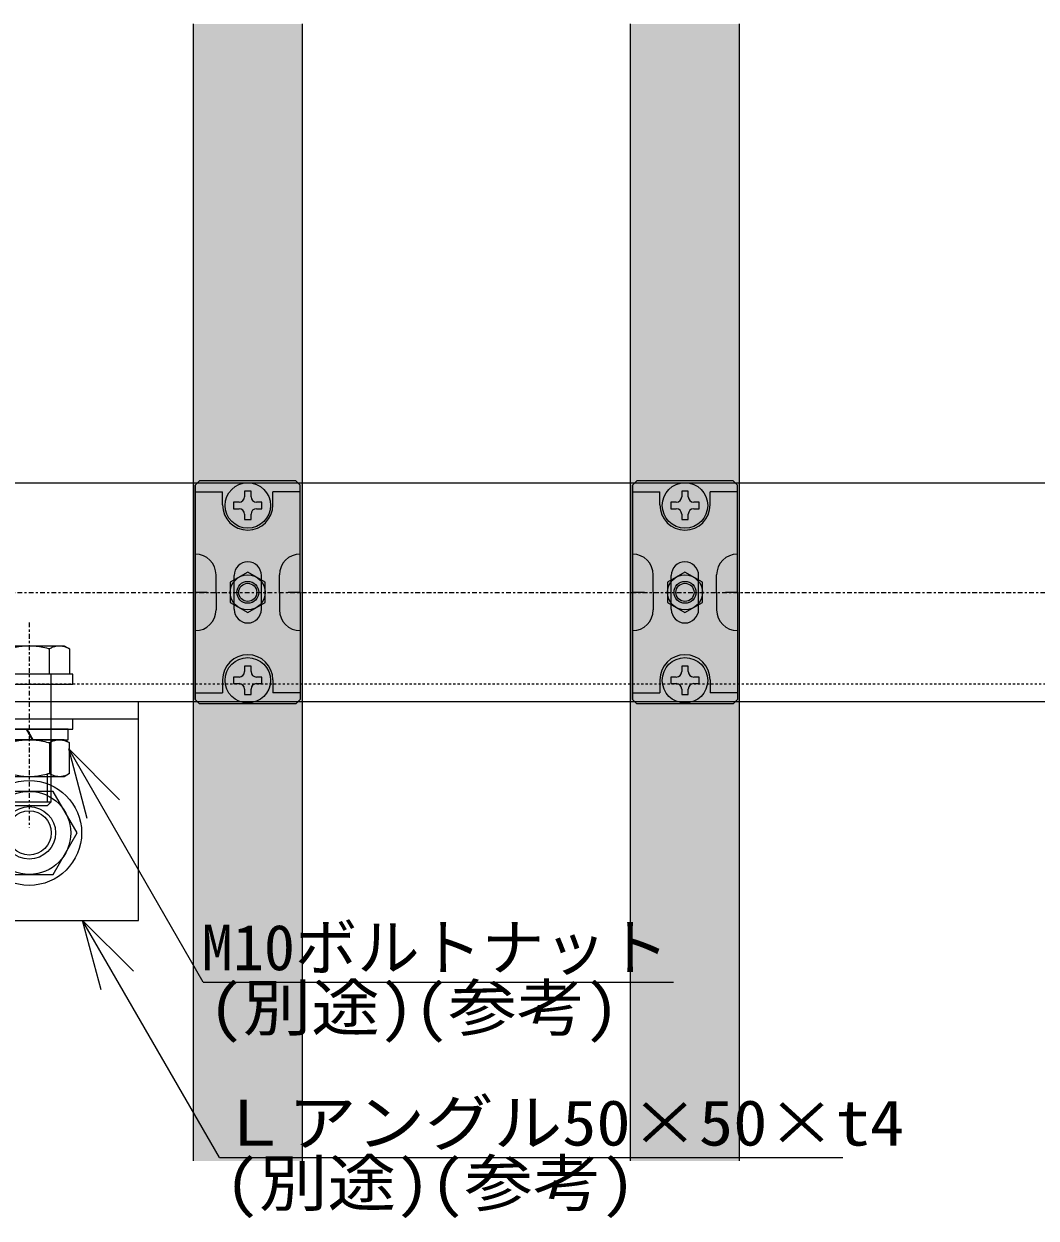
# Model space of a CAD drawing. Units: millimetres, scale not verified. Extents: x -1200 to 1200, y -500 to 500.
# Drawn here: x 404 to 450.3, y 49.3 to 103.9 of the extents above; entities that cross this region are included whole.
import ezdxf
from ezdxf.enums import TextEntityAlignment as Align

# ---------------------------------------------------------------- set-up
doc = ezdxf.new("R2010")
doc.units = ezdxf.units.MM
doc.header["$LTSCALE"] = 1.1
doc.linetypes.add('CHAIN1', pattern=[8, 5, -1, 1, -1])
doc.linetypes.add('DASHED1', pattern=[1.8, 1.2, -0.6])
for name, color, linetype, lineweight in [('0-4_ルーバー', 7, 'Continuous', 9), ('0-7_ストリンガー', 7, 'Continuous', 9), ('0-8_背面金物', 7, 'Continuous', 9), ('0-B_文字', 7, 'Continuous', 9)]:
    doc.layers.add(name, color=color, linetype=linetype, lineweight=lineweight)
doc.layers.add('0-6_ハッチング', color=254, linetype='Continuous')
doc.styles.add('ＭＳ ゴシック', font='')
doc.styles.get('ＭＳ ゴシック').set_extended_font_data('MS Gothic')

# ---------------------------------------------------------------- blocks, each defined once
blk = doc.blocks.new('グループ-59-1')
at = {"layer": '0-7_ストリンガー'}
for p, q in [((-27.24, -22.77), (-54.66, -70.27)), ((27.61, -22.77), (-27.24, -22.77)), ((55.03, -70.27), (27.61, -22.77)), ((-54.66, -70.27), (-27.24, -117.77)), ((27.61, -117.77), (55.03, -70.27)), ((-27.24, -117.77), (27.61, -117.77))]:
    blk.add_line(p, q, dxfattribs=at)
for centre, radius in [((0, -70.27), 60), ((0.18, -70.27), 47.5), ((0.18, -70.27), 30), ((0, -70.27), 25.27)]:
    blk.add_circle(centre, radius, dxfattribs=at)
blk = doc.blocks.new('グループ-60-1')
at = {"layer": '0-7_ストリンガー'}
blk.add_line((125, 59.73), (-125, 59.73), dxfattribs=at)
blk.add_lwpolyline([(125, -170.27), (125, 63.48), (125, 79.73), (101.25, 79.73), (-98.75, 79.73), (-125, 79.73), (-125, 63.48), (-125, -170.27)], close=True, dxfattribs=at)
blk = doc.blocks.new('グループ-61-1')
at = {"layer": '0-7_ストリンガー'}
for p, q in [((-23.09, 38.43), (-23.09, 3.57)), ((23.09, 3.57), (23.09, 38.43))]:
    blk.add_line(p, q, dxfattribs=at)
blk.add_lwpolyline([(-46.19, 38.43), (-40, 42), (40, 42), (46.19, 38.43), (46.19, 3.57), (40, 0), (-40, 0), (-46.19, 3.57)], close=True, dxfattribs=at)
for points in [[(-46.19, 38.43), (-45.2, 39.01), (-44.21, 39.54), (-43.22, 40.03), (-42.23, 40.45), (-41.24, 40.83), (-40.25, 41.15), (-39.26, 41.42), (-38.27, 41.64), (-37.28, 41.81), (-36.29, 41.92), (-35.3, 41.98), (-34.31, 41.99), (-33.32, 41.95), (-32.33, 41.85), (-31.34, 41.7), (-30.35, 41.5), (-29.36, 41.25), (-28.37, 40.94), (-27.38, 40.58), (-26.39, 40.17), (-25.4, 39.71), (-24.41, 39.2), (-23.42, 38.63), (-21.77, 38.82), (-19.79, 39.37), (-17.82, 39.87), (-15.84, 40.32), (-13.86, 40.71), (-11.88, 41.05), (-9.9, 41.34), (-7.92, 41.57), (-5.94, 41.76), (-3.96, 41.89), (-1.98, 41.97), (0, 41.99), (1.98, 41.97), (3.96, 41.89), (5.94, 41.76), (7.92, 41.57)], [(7.92, 41.57), (9.9, 41.34), (11.88, 41.05), (13.86, 40.71), (15.84, 40.32), (17.82, 39.87), (19.79, 39.37), (21.77, 38.82), (23.42, 38.63), (24.41, 39.2), (25.4, 39.71), (26.39, 40.17), (27.38, 40.58), (28.37, 40.94), (29.36, 41.25), (30.35, 41.5), (31.34, 41.7), (32.33, 41.85), (33.32, 41.95), (34.31, 41.99), (35.3, 41.98), (36.29, 41.92), (37.28, 41.81), (38.27, 41.64), (39.26, 41.42), (40.25, 41.15), (41.24, 40.83), (42.23, 40.45), (43.22, 40.03), (44.21, 39.54), (45.2, 39.01), (46.19, 38.43), (46.19, 38.43)], [(-46.19, 3.57), (-45.2, 2.99), (-44.21, 2.46), (-43.22, 1.97), (-42.23, 1.55), (-41.24, 1.17), (-40.25, 0.85), (-39.26, 0.58), (-38.27, 0.36), (-37.28, 0.19), (-36.29, 0.08), (-35.3, 0.02), (-34.31, 0.01), (-33.32, 0.05), (-32.33, 0.15), (-31.34, 0.3), (-30.35, 0.5), (-29.36, 0.75), (-28.37, 1.06), (-27.38, 1.42), (-26.39, 1.83), (-25.4, 2.29), (-24.41, 2.8), (-23.42, 3.37), (-21.77, 3.18), (-19.79, 2.63), (-17.82, 2.13), (-15.84, 1.68), (-13.86, 1.29), (-11.88, 0.95), (-9.9, 0.66), (-7.92, 0.43), (-5.94, 0.24), (-3.96, 0.11), (-1.98, 0.03), (0, 0.01), (1.98, 0.03), (3.96, 0.11), (5.94, 0.24), (7.92, 0.43)], [(7.92, 0.43), (9.9, 0.66), (11.88, 0.95), (13.86, 1.29), (15.84, 1.68), (17.82, 2.13), (19.79, 2.63), (21.77, 3.18), (23.42, 3.37), (24.41, 2.8), (25.4, 2.29), (26.39, 1.83), (27.38, 1.42), (28.37, 1.06), (29.36, 0.75), (30.35, 0.5), (31.34, 0.3), (32.33, 0.15), (33.32, 0.05), (34.31, 0.01), (35.3, 0.02), (36.29, 0.08), (37.28, 0.19), (38.27, 0.36), (39.26, 0.58), (40.25, 0.85), (41.24, 1.17), (42.23, 1.55), (43.22, 1.97), (44.21, 2.46), (45.2, 2.99), (46.19, 3.57), (46.19, 3.57)]]:
    blk.add_lwpolyline(points, dxfattribs=at)
blk = doc.blocks.new('Nut (Metric)')
at = {"layer": '0-7_ストリンガー'}
blk.add_blockref('グループ-61-1', (0, 0), dxfattribs=at)
blk = doc.blocks.new('グループ-62-1')
at = {"layer": '0-7_ストリンガー'}
for p, q in [((-3.45, 0), (3.45, 11.95)), ((4.75, 11.95), (-2.15, 0))]:
    blk.add_line(p, q, dxfattribs=at)
blk.add_lwpolyline([(-44.57, 11.95), (44.57, 11.95), (44.57, 0), (-44.57, 0)], close=True, dxfattribs=at)
blk = doc.blocks.new('Lock Washer (Metric)')
at = {"layer": '0-7_ストリンガー'}
blk.add_blockref('グループ-62-1', (0, 0), dxfattribs=at)
blk = doc.blocks.new('Plain Washer (Metric)')
at = {"layer": '0-7_ストリンガー'}
blk.add_lwpolyline([(-50, 11.5), (50, 11.5), (50, 0), (-50, 0)], close=True, dxfattribs=at)
blk = doc.blocks.new('Plain Washer (Metric)-1')
at = {"layer": '0-7_ストリンガー', "color": 134}
blk.add_lwpolyline([(-50, 11.5), (50, 11.5), (50, 0), (-50, 0)], close=True, dxfattribs=at)
blk = doc.blocks.new('シンボル-24')
at = {"layer": '0-7_ストリンガー', "linetype": 'CHAIN1'}
blk.add_line((0, 170.27), (0, -64.02), dxfattribs=at)
at = {"layer": '0-7_ストリンガー', "color": 134}
for p, q in [((-23.09, 140.2), (-23.09, 111.23)), ((23.09, 111.23), (23.09, 140.2))]:
    blk.add_line(p, q, dxfattribs=at)
at = {"layer": '0-7_ストリンガー'}
for p, q in [((-25, -5.72), (-25, 111.23)), ((25, -5.72), (25, 111.23)), ((-20.94, -34.72), (-20.94, -3.67)), ((20.94, -34.72), (20.94, -3.67)), ((-25, -34.72), (25, -34.72))]:
    blk.add_line(p, q, dxfattribs=at)
at = {"layer": '0-7_ストリンガー', "color": 134}
blk.add_lwpolyline([(-46.19, 111.23), (-46.19, 140.2), (-40, 143.78), (40, 143.78), (46.19, 140.2), (46.19, 111.23)], close=True, dxfattribs=at)
for points in [[(-46.19, 140.2), (-45.2, 140.79), (-44.21, 141.32), (-43.22, 141.8), (-42.23, 142.23), (-41.24, 142.6), (-40.25, 142.93), (-39.26, 143.2), (-38.27, 143.42), (-37.28, 143.58), (-36.29, 143.7), (-35.3, 143.76), (-34.31, 143.76), (-33.32, 143.72), (-32.33, 143.63), (-31.34, 143.48), (-30.35, 143.28), (-29.36, 143.02), (-28.37, 142.72), (-27.38, 142.36), (-26.39, 141.95), (-25.4, 141.49), (-24.41, 140.97), (-23.42, 140.4), (-21.77, 140.6), (-19.79, 141.15), (-17.82, 141.65), (-15.84, 142.09), (-13.86, 142.48), (-11.88, 142.82), (-9.9, 143.11), (-7.92, 143.35), (-5.94, 143.53), (-3.96, 143.66), (-1.98, 143.74), (0, 143.77), (1.98, 143.74), (3.96, 143.66), (5.94, 143.53), (7.92, 143.35)], [(7.92, 143.35), (9.9, 143.11), (11.88, 142.82), (13.86, 142.48), (15.84, 142.09), (17.82, 141.65), (19.79, 141.15), (21.77, 140.6), (23.42, 140.4), (24.41, 140.97), (25.4, 141.49), (26.39, 141.95), (27.38, 142.36), (28.37, 142.72), (29.36, 143.02), (30.35, 143.28), (31.34, 143.48), (32.33, 143.63), (33.32, 143.72), (34.31, 143.76), (35.3, 143.76), (36.29, 143.7), (37.28, 143.58), (38.27, 143.42), (39.26, 143.2), (40.25, 142.93), (41.24, 142.6), (42.23, 142.23), (43.22, 141.8), (44.21, 141.32), (45.2, 140.79), (46.19, 140.2), (46.19, 140.2)]]:
    blk.add_lwpolyline(points, dxfattribs=at)
at = {"layer": '0-7_ストリンガー'}
blk.add_lwpolyline([(-25, -5.72), (-25, -34.72), (-20.94, -38.77), (20.94, -38.77), (25, -34.72), (25, -5.72)], dxfattribs=at)
at = {"layer": '0-7_ストリンガー', "xscale": -1, "rotation": 180}
for name, p in [('Plain Washer (Metric)-1', (0, 111.23)), ('Plain Washer (Metric)', (0, 59.73)), ('Lock Washer (Metric)', (0, 48.23)), ('Nut (Metric)', (0, 36.28))]:
    blk.add_blockref(name, p, dxfattribs=at)
at = {"layer": '0-7_ストリンガー'}
for name in ['グループ-60-1', 'グループ-59-1']:
    blk.add_blockref(name, (0, 0), dxfattribs=at)
blk = doc.blocks.new('シンボル-26')
at = {"layer": '0-7_ストリンガー'}
for p, q in [((2562.5, 125), (-2562.5, 125)), ((2562.5, -125), (-2562.5, -125))]:
    blk.add_line(p, q, dxfattribs=at)
at = {"layer": '0-7_ストリンガー', "linetype": 'CHAIN1'}
blk.add_line((-2562.5, 0), (2667.05, 0), dxfattribs=at)
at = {"layer": '0-7_ストリンガー', "linetype": 'DASHED1'}
blk.add_line((2562.5, -105), (-2562.5, -105), dxfattribs=at)
blk = doc.blocks.new('グループ-797-1')
at = {"layer": '0-8_背面金物'}
for p, q in [((126549.89, 179324.76), (126544.89, 179319.76)), ((126659.89, 179324.76), (126549.89, 179324.76)), ((126664.89, 179319.76), (126659.89, 179324.76)), ((126544.89, 179319.76), (126544.89, 179197.26)), ((126544.89, 179312.26), (126576.14, 179312.26)), ((126576.14, 179297.26), (126576.14, 179312.26)), ((126633.64, 179297.26), (126633.64, 179312.26)), ((126664.89, 179312.26), (126633.64, 179312.26)), ((126664.89, 179197.26), (126664.89, 179319.76)), ((126568.64, 179197.26), (126568.64, 179217.26)), ((126589.27, 179177.89), (126589.27, 179216.64)), ((126620.52, 179177.89), (126620.52, 179216.64)), ((126641.14, 179197.26), (126641.14, 179217.26)), ((126544.89, 179074.76), (126544.89, 179197.26)), ((126558.64, 179197.26), (126544.89, 179197.26)), ((126568.64, 179197.26), (126568.64, 179177.26)), ((126641.14, 179197.26), (126641.14, 179177.26)), ((126664.89, 179197.26), (126651.14, 179197.26)), ((126664.89, 179197.26), (126664.89, 179074.76)), ((126576.14, 179097.26), (126576.14, 179082.26)), ((126633.64, 179097.26), (126633.64, 179082.26)), ((126544.89, 179082.26), (126576.14, 179082.26)), ((126664.89, 179082.26), (126633.64, 179082.26)), ((126549.89, 179069.76), (126544.89, 179074.76)), ((126659.89, 179069.76), (126549.89, 179069.76)), ((126664.89, 179074.76), (126659.89, 179069.76))]:
    blk.add_line(p, q, dxfattribs=at)
for points in [[(126544.89, 179197.26), (126544.89, 179319.76), (126549.89, 179324.76)], [(126544.89, 179197.26), (126544.89, 179074.76), (126549.89, 179069.76)]]:
    blk.add_lwpolyline(points, dxfattribs=at)
for centre, radius, start, end in [((126604.89, 179297.26), 28.75, 180, 270), ((126604.89, 179297.26), 28.75, 270, 0), ((126544.89, 179217.26), 23.75, 0, 90), ((126664.89, 179217.26), 23.75, 90, 180), ((126604.89, 179216.64), 15.62, 0, 180), ((126544.89, 179177.26), 23.75, 270, 0), ((126604.89, 179177.89), 15.62, 180, 0), ((126664.89, 179177.26), 23.75, 180, 270), ((126604.89, 179097.26), 28.75, 90, 180), ((126604.89, 179097.26), 28.75, 0, 90)]:
    blk.add_arc(centre, radius, start, end, dxfattribs=at)
blk = doc.blocks.new('グループ-798-1')
at = {"layer": '0-8_背面金物'}
for p, q in [((126604.89, 179220.36), (126584.89, 179208.81)), ((126624.89, 179208.81), (126604.89, 179220.36)), ((126584.89, 179208.81), (126584.89, 179185.71)), ((126624.89, 179185.71), (126624.89, 179208.81)), ((126584.89, 179185.71), (126604.89, 179174.17)), ((126604.89, 179174.17), (126624.89, 179185.71))]:
    blk.add_line(p, q, dxfattribs=at)
for radius in [20, 12.5, 10.34]:
    blk.add_circle((126604.89, 179197.26), radius, dxfattribs=at)
blk = doc.blocks.new('グループ-799-1')
at = {"layer": '0-8_背面金物'}
blk.add_line((126608.64, 179306.69), (126608.64, 179312.94), dxfattribs=at)
for points in [[(126608.64, 179312.94), (126601.14, 179312.94), (126601.14, 179306.69)], [(126594.89, 179300.44), (126588.64, 179300.44), (126588.64, 179292.94), (126594.89, 179292.94)], [(126614.89, 179292.94), (126621.14, 179292.94), (126621.14, 179300.44), (126614.89, 179300.44)], [(126601.14, 179286.69), (126601.14, 179280.44), (126608.64, 179280.44), (126608.64, 179286.69)]]:
    blk.add_lwpolyline(points, dxfattribs=at)
blk.add_circle((126604.89, 179296.69), 26, dxfattribs=at)
for centre, start, end in [((126594.89, 179306.69), 270, 0), ((126614.89, 179306.69), 180, 270), ((126594.89, 179286.69), 0, 90), ((126614.89, 179286.69), 90, 180)]:
    blk.add_arc(centre, 6.25, start, end, dxfattribs=at)
blk = doc.blocks.new('グループ-800-1')
at = {"layer": '0-8_背面金物'}
blk.add_line((126608.64, 179106.69), (126608.64, 179112.94), dxfattribs=at)
for points in [[(126608.64, 179112.94), (126601.14, 179112.94), (126601.14, 179106.69)], [(126594.89, 179100.44), (126588.64, 179100.44), (126588.64, 179092.94), (126594.89, 179092.94)], [(126614.89, 179092.94), (126621.14, 179092.94), (126621.14, 179100.44), (126614.89, 179100.44)], [(126601.14, 179086.69), (126601.14, 179080.44), (126608.64, 179080.44), (126608.64, 179086.69)]]:
    blk.add_lwpolyline(points, dxfattribs=at)
blk.add_circle((126604.89, 179096.69), 26, dxfattribs=at)
for centre, start, end in [((126594.89, 179106.69), 270, 0), ((126614.89, 179106.69), 180, 270), ((126594.89, 179086.69), 0, 90), ((126614.89, 179086.69), 90, 180)]:
    blk.add_arc(centre, 6.25, start, end, dxfattribs=at)
blk = doc.blocks.new('グループ-801-1')
at = {"layer": '0-8_背面金物'}
for name in ['グループ-797-1', 'グループ-799-1', 'グループ-798-1', 'グループ-800-1']:
    blk.add_blockref(name, (0, 0), dxfattribs=at)
blk = doc.blocks.new('グループ-807-1')
at = {"layer": '0-8_背面金物'}
blk.add_blockref('グループ-801-1', (0, 0), dxfattribs=at)
blk = doc.blocks.new('グループ-818-1')
at = {"layer": '0-8_背面金物'}
for p, q in [((127049.89, 179324.76), (127044.89, 179319.76)), ((127159.89, 179324.76), (127049.89, 179324.76)), ((127164.89, 179319.76), (127159.89, 179324.76)), ((127044.89, 179319.76), (127044.89, 179197.26)), ((127044.89, 179312.26), (127076.14, 179312.26)), ((127076.14, 179297.26), (127076.14, 179312.26)), ((127133.64, 179297.26), (127133.64, 179312.26)), ((127164.89, 179312.26), (127133.64, 179312.26)), ((127164.89, 179197.26), (127164.89, 179319.76)), ((127068.64, 179197.26), (127068.64, 179217.26)), ((127089.27, 179177.89), (127089.27, 179216.64)), ((127120.52, 179177.89), (127120.52, 179216.64)), ((127141.14, 179197.26), (127141.14, 179217.26)), ((127044.89, 179074.76), (127044.89, 179197.26)), ((127058.64, 179197.26), (127044.89, 179197.26)), ((127068.64, 179197.26), (127068.64, 179177.26)), ((127141.14, 179197.26), (127141.14, 179177.26)), ((127164.89, 179197.26), (127151.14, 179197.26)), ((127164.89, 179197.26), (127164.89, 179074.76)), ((127076.14, 179097.26), (127076.14, 179082.26)), ((127133.64, 179097.26), (127133.64, 179082.26)), ((127044.89, 179082.26), (127076.14, 179082.26)), ((127164.89, 179082.26), (127133.64, 179082.26)), ((127049.89, 179069.76), (127044.89, 179074.76)), ((127159.89, 179069.76), (127049.89, 179069.76)), ((127164.89, 179074.76), (127159.89, 179069.76))]:
    blk.add_line(p, q, dxfattribs=at)
for points in [[(127044.89, 179197.26), (127044.89, 179319.76), (127049.89, 179324.76)], [(127044.89, 179197.26), (127044.89, 179074.76), (127049.89, 179069.76)]]:
    blk.add_lwpolyline(points, dxfattribs=at)
for centre, radius, start, end in [((127104.89, 179297.26), 28.75, 180, 270), ((127104.89, 179297.26), 28.75, 270, 0), ((127044.89, 179217.26), 23.75, 0, 90), ((127164.89, 179217.26), 23.75, 90, 180), ((127104.89, 179216.64), 15.62, 0, 180), ((127044.89, 179177.26), 23.75, 270, 0), ((127104.89, 179177.89), 15.62, 180, 0), ((127164.89, 179177.26), 23.75, 180, 270), ((127104.89, 179097.26), 28.75, 90, 180), ((127104.89, 179097.26), 28.75, 0, 90)]:
    blk.add_arc(centre, radius, start, end, dxfattribs=at)
blk = doc.blocks.new('グループ-819-1')
at = {"layer": '0-8_背面金物'}
for p, q in [((127104.89, 179220.36), (127084.89, 179208.81)), ((127124.89, 179208.81), (127104.89, 179220.36)), ((127084.89, 179208.81), (127084.89, 179185.71)), ((127124.89, 179185.71), (127124.89, 179208.81)), ((127084.89, 179185.71), (127104.89, 179174.17)), ((127104.89, 179174.17), (127124.89, 179185.71))]:
    blk.add_line(p, q, dxfattribs=at)
for radius in [20, 12.5, 10.34]:
    blk.add_circle((127104.89, 179197.26), radius, dxfattribs=at)
blk = doc.blocks.new('グループ-820-1')
at = {"layer": '0-8_背面金物'}
blk.add_line((127108.64, 179306.69), (127108.64, 179312.94), dxfattribs=at)
for points in [[(127108.64, 179312.94), (127101.14, 179312.94), (127101.14, 179306.69)], [(127094.89, 179300.44), (127088.64, 179300.44), (127088.64, 179292.94), (127094.89, 179292.94)], [(127114.89, 179292.94), (127121.14, 179292.94), (127121.14, 179300.44), (127114.89, 179300.44)], [(127101.14, 179286.69), (127101.14, 179280.44), (127108.64, 179280.44), (127108.64, 179286.69)]]:
    blk.add_lwpolyline(points, dxfattribs=at)
blk.add_circle((127104.89, 179296.69), 26, dxfattribs=at)
for centre, start, end in [((127094.89, 179306.69), 270, 0), ((127114.89, 179306.69), 180, 270), ((127094.89, 179286.69), 0, 90), ((127114.89, 179286.69), 90, 180)]:
    blk.add_arc(centre, 6.25, start, end, dxfattribs=at)
blk = doc.blocks.new('グループ-821-1')
at = {"layer": '0-8_背面金物'}
blk.add_line((127108.64, 179106.69), (127108.64, 179112.94), dxfattribs=at)
for points in [[(127108.64, 179112.94), (127101.14, 179112.94), (127101.14, 179106.69)], [(127094.89, 179100.44), (127088.64, 179100.44), (127088.64, 179092.94), (127094.89, 179092.94)], [(127114.89, 179092.94), (127121.14, 179092.94), (127121.14, 179100.44), (127114.89, 179100.44)], [(127101.14, 179086.69), (127101.14, 179080.44), (127108.64, 179080.44), (127108.64, 179086.69)]]:
    blk.add_lwpolyline(points, dxfattribs=at)
blk.add_circle((127104.89, 179096.69), 26, dxfattribs=at)
for centre, start, end in [((127094.89, 179106.69), 270, 0), ((127114.89, 179106.69), 180, 270), ((127094.89, 179086.69), 0, 90), ((127114.89, 179086.69), 90, 180)]:
    blk.add_arc(centre, 6.25, start, end, dxfattribs=at)
blk = doc.blocks.new('グループ-822-1')
at = {"layer": '0-8_背面金物'}
for name in ['グループ-818-1', 'グループ-820-1', 'グループ-819-1', 'グループ-821-1']:
    blk.add_blockref(name, (0, 0), dxfattribs=at)
blk = doc.blocks.new('グループ-828-1')
at = {"layer": '0-8_背面金物'}
blk.add_blockref('グループ-822-1', (0, 0), dxfattribs=at)

msp = doc.modelspace()

# ---------------------------------------------------------------- linework, layer by layer
at = {"layer": '0-4_ルーバー'}
for p, q in [((411.696, 103.89), (411.696, 51.89)), ((416.696, 51.89), (416.696, 103.89)), ((431.696, 103.89), (431.696, 51.89)), ((436.696, 51.89), (436.696, 103.89))]:
    msp.add_line(p, q, dxfattribs=at)
at = {"layer": '0-6_ハッチング'}
for points in [[(411.696, 51.89), (411.696, 103.89), (416.696, 51.89), (416.696, 103.89)], [(431.696, 51.89), (431.696, 103.89), (436.696, 51.89), (436.696, 103.89)]]:
    msp.add_solid(points, dxfattribs=at)
at = {"layer": '0-B_文字'}
for p, q in [((412.159, 60.07), (406.005, 70.73)), ((412.901, 52.051), (406.643, 62.89)), ((412.159, 60.07), (433.671, 60.07)), ((412.901, 52.051), (441.413, 52.051))]:
    msp.add_line(p, q, dxfattribs=at)
for points in [[(406.856, 67.555), (406.005, 70.73), (408.329, 68.406)], [(407.493, 59.715), (406.643, 62.89), (408.967, 60.566)]]:
    msp.add_lwpolyline(points, dxfattribs=at)

# ---------------------------------------------------------------- block references
at = {"layer": '0-7_ストリンガー', "xscale": 0.04, "yscale": 0.04}
for name, p in [('シンボル-26', (364.196, 77.89)), ('シンボル-24', (404.196, 69.701))]:
    msp.add_blockref(name, p, dxfattribs=at)
at = {"layer": '0-8_背面金物', "xscale": 0.04, "yscale": 0.04}
for name in ['グループ-807-1', 'グループ-828-1']:
    msp.add_blockref(name, (-4650, -7090), dxfattribs=at)

# ---------------------------------------------------------------- texts
at = {"layer": '0-B_文字', "style": 'ＭＳ ゴシック'}
msp.add_text('M10ボルトナット', height=2.09, dxfattribs=at).set_placement((412.09, 59.983), align=Align.BOTTOM_LEFT)
at = {"layer": '0-B_文字', "style": 'ＭＳ ゴシック', "width": 1.1}
for s, height, p in [('(別途)(参考)', 2.089, (412.406, 57.223)), ('Ｌアングル50×50×t4', 2.09, (412.901, 51.963)), ('(別途)(参考)', 2.089, (413.148, 49.203))]:
    msp.add_text(s, height=height, dxfattribs=at).set_placement(p, align=Align.BOTTOM_LEFT)

doc.saveas('drawing.dxf')
